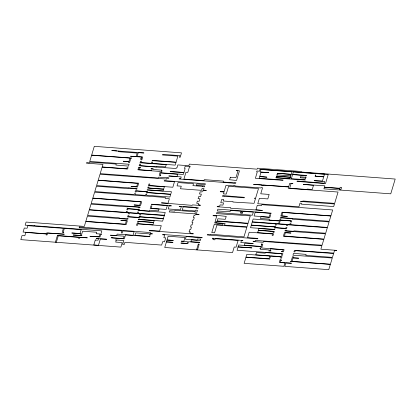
<?xml version="1.0" encoding="UTF-8"?>
<svg xmlns="http://www.w3.org/2000/svg" width="416" height="416" viewBox="0 0 416 416"><rect width="100%" height="100%" fill="white"/><g stroke="black" fill="none" stroke-linecap="round" stroke-linejoin="round"><path stroke-width="0.62" d="M324.49 174.205L328.234 174.486L325.478 183.643L296.988 181.397L297.107 181.007L324.178 183.191L324.693 181.48L314.174 180.695L322.426 181.074L323.684 176.883L315.037 176.238L315.687 174.876L315.505 176.114L323.731 176.727L324.527 174.091L259.995 169.27L259.402 171.252L256.906 170.955L256.62 171.917L257.275 171.964L255.372 178.287L282.958 180.346L283.078 179.962L259.184 178.334L259.693 176.628L266.942 177.169L259.766 176.394L261.024 172.203L268.788 172.624L260.135 171.98L260.884 169.494L291.98 171.818L291.236 174.304L277.207 173.254L291.19 174.455L289.926 178.646L276.193 177.414L275.829 177.835L282.095 178.459L305.287 180.034L305.183 179.582L291.33 178.75L292.588 174.564L306.316 175.822L306.665 175.453L292.635 174.408L293.384 171.922L324.48 174.247M277.15 174.866L290.768 175.854M290.358 177.221L276.749 176.207L290.347 177.252M164.403 215.254L138.216 213.299L138.58 212.092L137.644 212.025L137.28 213.226L126.994 212.456L127.322 211.37L126.386 211.302L126.058 212.389L89.352 209.648L91.005 204.136L127.717 206.877L127.858 206.414L139.079 207.251L138.96 207.641L139.896 207.709L140.093 207.048L91.192 203.518L92.784 198.24L140.712 201.817L139.688 205.234L134.025 204.968L140.54 205.577L141.695 201.734L92.83 198.084L94.604 192.187L165.448 197.48L165.162 198.427L169.369 198.739L168.022 203.226L161.429 202.888L192.244 205.348L192.384 204.885L200.34 205.478L200.434 205.171L199.025 205.062L199.165 204.599L198.229 204.526L198.557 203.44L196.706 203.304L197.356 201.131L199.212 201.271L199.956 198.786L198.104 198.645L198.76 196.477L200.611 196.612L201.36 194.132L199.503 193.991L200.158 191.818L202.01 191.958L202.337 190.871L203.273 190.939L203.414 190.476L206.216 190.684L206.31 190.372L203.507 190.164L204.001 188.526L202.129 188.386L201.542 190.336L180.497 188.765L181.272 186.202L177.06 185.89L178.064 182.551L193.497 183.706L192.915 185.645L202.732 186.378L202.644 186.68L204.511 186.82L204.781 185.936L196.352 185.344L196.768 183.95L205.176 184.616L205.421 183.799L164.304 180.606L164.174 181.038L174.465 181.808L172.832 187.236L149.448 185.494L149.895 184.018L148.959 183.95L148.434 185.692L164.367 186.763L163.665 189.093L148.704 187.975L148.97 187.086L148.034 187.013L147.722 188.063L163.618 189.249L163.103 190.954L147.207 189.769L147.124 190.039L171.475 191.74L170.732 194.225L147.347 192.478L147.664 191.428L146.728 191.36L146.624 191.708L135.47 190.637L135.075 191.958L136.006 192.026L136.287 191.095L146.578 191.864L146.24 192.988L147.176 193.06L147.3 192.634L170.685 194.376L169.889 197.018L146.51 195.27L146.775 194.376L145.839 194.308L145.527 195.354L135.236 194.589L135.517 193.658L134.581 193.586L134.3 194.516L94.791 191.568L96.398 186.212L128.149 188.583L128.289 188.12L136.053 188.698L135.912 189.166L136.848 189.233L137.072 188.495L96.585 185.593L98.176 180.315L137.639 183.42L136.661 186.68L131.004 186.415L137.514 187.023L138.668 183.18L98.223 180.159L99.996 174.262L166.691 179.041L166.982 178.074L168.849 178.214L168.943 177.902L158.657 177.138L158.402 177.991L100.183 173.644L102.144 167.123L127.629 169.026L128.06 167.591L127.124 167.523L126.74 168.802L102.19 166.967L102.96 164.398L86.408 163.16L86.57 162.635L89.326 162.838L89.56 162.058L116.215 164.05L115.913 165.058L128.502 166.114L129.064 164.252L89.747 161.439L91.619 155.23L129.964 158.09L128.934 161.507L123.276 161.242L128.887 161.663L128.57 162.708L129.506 162.781L130.894 158.163L131.643 158.059L91.666 155.074L94.292 146.344L181.501 152.854L180.149 157.3L179.462 157.248L179.946 155.636L162.646 154.346L162.458 154.965L177.892 156.12L176.067 162.172L152.22 160.389L152.136 160.659L176.02 162.328L175.183 165.121L152.266 163.41L152.677 162.053L151.741 161.98L151.336 163.337L141.045 162.568L141.409 161.366L140.473 161.299L140.031 162.77L166.249 164.611L165.552 166.941L156.759 166.28L156.572 166.904L140.114 165.672L140.566 164.159L139.63 164.091L139.131 165.76L176.072 168.516L176.27 167.861L176.925 167.908L177.824 164.918L188.859 165.75L189.353 164.112L257.119 169.172L257.41 168.204L301.402 171.491L301.241 172.032L395.2 179.052L390.754 193.835L323.913 188.843L324.36 187.366L339.789 188.521L339.44 189.686L340.844 189.79L341.567 187.382L340.163 187.278L339.862 188.287L324.428 187.132L324.823 185.817L303.269 184.366L313.487 185.364L312.25 189.478L307.102 189.093L306.987 189.483L289.687 188.188L291.039 183.69L292.978 183.596L289.708 183.352L288.678 186.768L253.536 184.382L261.955 185.011L261.815 185.468L263.219 185.572L263.359 185.115L288.61 186.997L288.21 188.318L338.062 192.041L334.651 203.372L302.853 200.996L302.739 201.386L300.518 201.453L334.464 203.991L333.694 206.549L301.148 204.121L301.413 203.242L300.009 203.138L298.906 206.809L257.754 203.736L259.386 198.307L267.805 198.931L269.162 194.433L260.744 193.804L262.569 187.746L261.165 187.637L261.066 187.959L234.879 186.004L234.978 185.682L233.574 185.578L233.48 185.895L225.997 185.338L224.084 191.703L220.34 191.422L220.246 191.734L223.99 192.01L223.428 193.872L226.236 194.085L228.566 186.321L258.497 188.557L255.601 198.182L254.665 198.11L254.524 198.578L255.46 198.645L254.062 203.304L232.924 202.041L233.017 201.729L223.2 200.996L223.662 199.446L221.796 199.306L220.766 202.722L223.574 202.93L222.919 205.104L220.111 204.89L219.742 206.133L218.806 206.066L218.665 206.528L217.266 206.424L217.173 206.736L230.729 207.75L230.589 208.213L262.434 210.434L255.934 209.789L257.286 205.306L261.492 205.618L261.778 204.672L332.67 209.966L330.892 215.862L281.98 212.212L280.826 216.05L287.404 216.424L281.84 215.852L282.87 212.436L330.845 216.018L329.259 221.296L280.379 217.526L280.197 218.145L281.128 218.218L281.237 217.87L292.458 218.707L292.318 219.17L329.072 221.915L327.413 227.427L290.659 224.682L290.987 223.595L290.051 223.522L289.723 224.609L279.438 223.844L279.802 222.638L278.866 222.57L278.502 223.772L252.314 221.816L253.157 219.024L279.344 220.979L279.261 221.25L280.197 221.322L280.535 220.194L290.82 220.964L290.519 221.972L291.455 222.04L291.803 220.88L280.582 220.038L280.686 219.69L279.75 219.622L279.391 220.823L269.1 220.054L269.381 219.123L260.473 218.54L261.035 216.679L269.896 217.417L270.702 214.739L269.766 214.672L269.032 217.116L254.067 215.998L255.232 212.118L271.097 213.424L271.18 213.148L217.87 209.17L217.324 210.99L230.006 211.739L230.402 210.423L241.16 211.224L241.015 211.697L242.887 211.838L243.027 211.364L253.318 212.134L252.382 215.238L216.876 212.467L216.538 213.6L250.276 215.873L248.061 223.246L217.199 220.943L217.849 218.769L225.332 219.326L226.221 216.377L216.024 215.306L215.935 215.608L213.127 215.4L213.034 215.712L216.772 215.987L215.14 221.421L217.012 221.562L217.105 221.25L247.967 223.553L246.984 226.814L224.541 225.139L225.056 223.434L216.637 222.804L216.731 222.492L214.859 222.352L214.661 223.012L223.09 223.6L222.669 224.999L214.266 224.333L211.78 232.596L214.583 232.804L216.918 225.046L246.844 227.282L243.953 236.902L211.266 234.302L210.283 234.39L210.142 234.853L207.34 234.645L207.246 234.957L257.712 238.841L257.842 238.415L247.551 237.645L249.189 232.216L272.568 233.964L272.126 235.435L273.057 235.508L273.582 233.761L257.65 232.69L258.352 230.36L273.317 231.478L273.047 232.372L273.983 232.44L274.295 231.395L258.398 230.204L258.913 228.498L274.81 229.684L274.893 229.414L250.541 227.713L251.29 225.233L274.669 226.98L274.352 228.025L275.288 228.093L275.392 227.744L286.546 228.816L286.946 227.5L286.01 227.427L285.73 228.358L275.439 227.588L275.777 226.465L274.846 226.398L274.716 226.824L251.337 225.077L252.221 222.128L275.605 223.876L275.241 225.077L276.177 225.144L276.536 223.943L286.827 224.713L286.546 225.644L287.482 225.711L287.763 224.78L327.319 227.734L325.666 233.246L293.868 230.87L293.727 231.338L285.964 230.755L286.104 230.292L285.168 230.22L284.944 230.958L325.478 233.865L323.892 239.143L284.378 236.033L285.355 232.773L291.013 233.038L284.502 232.435L283.348 236.272L323.846 239.299L322.067 245.196L255.325 240.412L255.039 241.379L253.167 241.238L253.074 241.55L263.359 242.32L263.614 241.467L321.88 245.814L320.866 249.189L336.721 250.375L336.627 250.687L334.521 250.526L333.746 253.1L294.388 250.427L293.956 251.862L294.892 251.935L295.277 250.656L333.622 253.516L332.457 257.395L305.802 255.408L306.103 254.4L293.514 253.339L292.952 255.2L332.27 258.019L330.403 264.228L292.058 261.362L293.082 257.946L298.74 258.211L293.129 257.79L293.446 256.745L292.51 256.677L291.122 261.29L290.373 261.394L330.356 264.378L328.765 269.656L284.809 266.375L285.839 262.959L291.496 263.224L280.275 262.387L280.784 260.681L281.533 260.577L280.831 260.525L281.102 259.631L280.166 259.563L279.292 262.47L284.903 262.891L283.873 266.302L244.13 263.338L245.95 257.286L269.797 259.064L269.88 258.794L245.996 257.13L246.834 254.337L269.75 256.048L269.339 257.405L270.275 257.473L270.686 256.116L280.972 256.885L280.608 258.086L281.544 258.159L281.991 256.682L255.767 254.842L256.469 252.517L265.257 253.172L265.444 252.554L281.908 253.781L281.45 255.294L282.386 255.362L282.885 253.692L237.063 250.271L238.04 247.016L251.883 247.889L238.087 246.86L238.649 244.998L261.092 246.672L260.536 248.534L259.834 248.482L260.489 248.69L260.302 249.309L269.183 249.974L268.871 251.02L271.055 250.905L269.932 250.666L270.494 248.804L283.119 249.746L282.558 251.607L281.341 251.675L283.447 251.831L284.102 249.662L261.654 247.983L262.798 244.182L261.165 244.057L261.82 244.265L261.165 246.438L244.327 245.18L244.982 243.012L253.214 243.464L240.822 242.538L241.384 240.677L242.783 240.781L242.876 240.474L212.482 238.202L212.389 238.514L213.325 238.581L212.997 239.668L214.869 239.808L215.197 238.722L238.108 240.432L236.09 247.146L234.218 247.005L232.549 252.554L164.746 247.489L166.4 241.982L172.994 242.315L166.447 241.826L166.962 240.12L173.321 240.432L167.008 239.964L168.132 236.241L184.964 237.494L183.841 241.223L181.225 241.181L187.538 241.654L187.023 243.36L180.898 243.064L187.912 243.589L188.474 241.727L199.659 242.689L199.779 242.294L190.856 241.743L191.438 239.803L200.288 240.583L200.736 239.112L197.428 238.982L197.101 240.068L185.406 239.195L186.202 236.558L201.131 237.791L202.103 237.744L202.197 237.432L162.682 234.484L162.588 234.796L164.694 234.952L163.857 237.744L165.724 237.884L164.544 241.8L162.672 241.665L161.647 245.076L124.888 242.33L124.223 244.546L122.637 244.426L123.807 240.547L115.622 239.933L116.277 240.141L115.695 242.081L122.242 242.57L120.874 247.109L20.8 239.637L22.027 235.565L24.83 235.773L25.834 232.435L46.41 233.974L46.129 234.905L47.065 234.972L47.627 233.111L64.277 234.198L46.738 232.887L46.457 233.818L23.078 232.071L24.289 228.036L27.097 228.244L27.867 225.685L63.404 228.337L62.213 232.294L63.851 232.419L63.196 232.211L64.34 228.41L81.177 229.663L80.033 233.47L71.802 233.012L80.917 233.693L80.408 235.399L73.117 235.014L81.994 235.68L81.338 235.472L82.623 231.202L96.652 232.248L96.216 233.709L99.96 233.99L99.112 236.798L89.944 236.272L100.001 237.021L100.771 234.463L101.52 234.359L100.818 234.307L101.842 230.89L34.622 225.763L34.72 225.441L34.065 225.394L33.935 225.82L25.152 225.165L26.088 222.066L84.302 226.413L85.779 221.52L126.225 224.541L127.384 220.698L120.801 220.329L126.365 220.901L125.382 224.162L85.826 221.364L87.412 216.086L127.826 219.227L128.05 218.488L127.114 218.416L126.974 218.884L119.21 218.306L119.35 217.838L87.599 215.467L89.258 209.955L128.768 212.909L128.492 213.84L129.423 213.907L129.704 212.976L139.994 213.746L139.63 214.947L140.566 215.02L140.93 213.819L164.31 215.561M57.434 235.472L55.437 242.107L56.373 242.174L58.287 235.81L78.863 237.349L78.582 238.28L79.518 238.347L79.799 237.416L87.329 237.822L57.434 235.472M79.404 226.964L79.154 227.802L121.93 230.885L121.311 232.939L122.247 233.012L122.866 230.953L134.087 231.79L133.037 235.284L117.14 234.099L116.719 235.492L110.36 235.18L112.824 235.721L112.934 235.373L124.155 236.21L123.432 238.612L112.206 237.775L112.315 237.427L111.379 237.359L111.228 237.864L124.322 238.841L125.507 234.879L149.828 236.699L149.906 236.423L134.909 235.425L135.678 232.866L149.708 233.912L149.37 235.035L150.306 235.108L150.665 233.901L152.303 234.026L152.396 233.714L150.285 233.558L150.582 232.586L79.404 226.964M111.862 150.55L117.286 150.956L111.862 150.55M118.222 151.029L118.035 151.648L137.207 153.078L136.178 156.494L130.52 156.229L141.747 157.066L141.232 158.777L140.483 158.881L141.185 158.933L140.915 159.822L141.851 159.895L142.724 156.983L137.114 156.562L138.284 152.682L143.941 152.948L118.222 151.029M95.28 240.001L93.782 244.967L98.462 245.315L100.376 238.956L106.735 239.273L96.216 238.488L98.509 238.815L98.088 240.214L95.28 240.001M138.57 167.622L137.914 169.796L160.363 171.47L159.219 175.271L160.857 175.396L160.202 175.188L160.852 173.014L177.689 174.273L177.034 176.446L168.802 175.989L181.194 176.914L180.638 178.776L179.234 178.672L179.14 178.984L235.68 183.357L235.888 182.65L234.489 182.546L234.39 182.868L223.163 182.031L223.449 181.095L204.277 179.66L203.991 180.601L183.888 179.098L185.926 172.307L187.798 172.448L189.467 166.899L190.122 166.951L190.242 166.546L185.193 166.166L184.501 168.475L185.156 168.522L183.976 172.442L170.134 171.564L183.929 172.598L183.368 174.46L160.924 172.78L161.486 170.919L162.183 170.971L161.533 170.763L161.715 170.144L152.833 169.478L153.145 168.433L150.961 168.548L152.084 168.792L151.523 170.654L138.897 169.707L139.459 167.846L140.676 167.778L138.57 167.622M127.202 208.588L126.849 209.752L127.785 209.82L128.092 208.811L138.377 209.581L138.039 210.704L139.058 210.501L165.24 212.456L163.42 218.509L140.041 216.767L140.171 216.341L139.235 216.268L138.897 217.391L128.606 216.627L128.887 215.696L127.951 215.623L127.556 216.944L138.85 217.547L138.741 217.896L139.677 217.968L139.994 216.918L163.374 218.665L162.63 221.151L138.346 219.216L138.263 219.487L154.164 220.678L153.65 222.383L137.753 221.198L137.436 222.243L138.372 222.316L138.642 221.421L153.603 222.539L152.906 224.869L137.041 223.564L136.516 225.311L137.452 225.378L137.894 223.902L161.273 225.649L159.64 231.083L149.354 230.313L149.224 230.74L193.216 233.906L193.31 233.594L190.502 233.386L190.642 232.924L189.706 232.851L190.034 231.764L189.098 231.696L189.753 229.523L190.689 229.59L191.433 227.11L190.502 227.037L191.152 224.869L192.088 224.936L192.884 222.3L191.948 222.227L192.603 220.054L193.539 220.126L194.282 217.641L193.346 217.573L194.002 215.4L194.938 215.467L195.265 214.386L199.004 214.661L199.098 214.354L196.295 214.141L196.43 213.684L194.558 213.543L194.47 213.85L169.218 211.962L169.593 210.72L174.736 211.104L174.99 210.252L195.099 211.754L195.005 212.072L196.872 212.212L197.454 210.288L195.582 210.148L195.333 210.974L182.239 209.997L183.175 206.892L196.269 207.87L196.144 208.286L198.011 208.426L198.229 207.704L191.729 207.059L179.291 206.289L179.197 206.596L181.303 206.757L180.367 209.856L168.21 208.952L169.146 205.847L171.246 206.003L171.34 205.696L151.471 204.209L151.388 204.48L167.32 205.551L166.156 209.43L151.19 208.317L151.923 205.868L150.987 205.8L150.186 208.478L159.094 209.066L158.532 210.928L149.672 210.184L149.391 211.115L139.105 210.345L139.454 209.186L138.518 209.113L138.424 209.425L127.202 208.588M198.281 244.093L196.576 249.751L197.512 249.818L199.212 244.161L198.281 244.093M222.914 195.582L222.633 196.513L224.505 196.654L224.598 196.342L244.239 197.808L244.379 197.34L222.914 195.582M230.344 177.242L229.596 179.728L236.543 180.476L239.46 170.784L236.184 170.539L237.988 170.914L235.955 177.663L230.344 177.242M240.828 212.316L240.552 213.247L242.419 213.382L242.7 212.456L240.828 212.316M276.604 176.051L276.708 176.342L276.604 176.051M277.009 174.71L277.118 174.975L277.009 174.71M300.503 176.857L300.227 177.788L305.417 178.178L305.51 178.495L306.119 177.278L305.802 176.899L305.698 177.247L300.503 176.857"/></g></svg>
